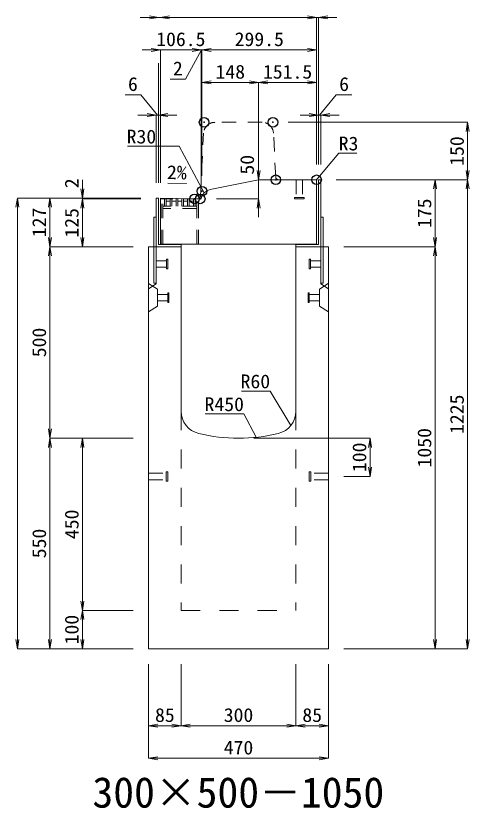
# Model space of a CAD drawing. Units: millimetres at full size. Extents: x -1809 to 57027, y -20349 to 17321.
# Drawn here: x 7818 to 9003, y -12112 to -10043 of the extents above; entities that cross this region are included whole.
import ezdxf
from ezdxf.enums import TextEntityAlignment as Align

# ---------------------------------------------------------------- set-up
doc = ezdxf.new("R2010")
doc.units = ezdxf.units.MM
doc.header["$LTSCALE"] = 50
doc.header["$PDMODE"] = 32
doc.header["$PDSIZE"] = 25
doc.linetypes.add('USER1', pattern=[2, 1, -1])
doc.linetypes.add('USER2', pattern=[1.35, 0.75, -0.6])
for name, color, linetype, lineweight in [('インサート', 3, 'USER2', 9), ('グレーチング', 7, 'USER2', 5), ('受枠', 3, 'Continuous', 5), ('寸法線', 7, 'Continuous', 13), ('引出線', 4, 'Continuous', 13), ('本体', 2, 'Continuous', 13)]:
    doc.layers.add(name, color=color, linetype=linetype, lineweight=lineweight)
doc.layers.add('作業エリア', color=11, linetype='Continuous')
doc.layers.add('文字', color=7, linetype='Continuous')
doc.styles.add('ＭＳ 明朝', font='')
doc.styles.get('ＭＳ 明朝').set_extended_font_data('MS Mincho')

# ---------------------------------------------------------------- blocks, each defined once
blk = doc.blocks.new('open_arrow')
at = {"color": 0, "linetype": 'Continuous', "lineweight": -2}
blk.add_lwpolyline([(7.5, 1.25), (0, 0), (7.5, -1.25)], dxfattribs=at)

msp = doc.modelspace()

# ---------------------------------------------------------------- linework, layer by layer
at = {"layer": 'インサート'}
for p, q in [((8550.5, -10471.05), (8550.5, -10517.05)), ((8550.5, -10471.05), (8567.5, -10471.05)), ((8567.5, -10471.05), (8567.5, -10517.05)), ((8546.5, -10521.05), (8546.5, -10517.05)), ((8546.5, -10517.05), (8571.5, -10517.05)), ((8546.5, -10521.05), (8571.5, -10521.05)), ((8571.5, -10517.05), (8571.5, -10521.05)), ((8185, -10682.55), (8212, -10682.55)), ((8185, -10682.55), (8185, -10699.55)), ((8215, -10678.55), (8212, -10678.55)), ((8212, -10678.55), (8212, -10703.55)), ((8215, -10703.55), (8215, -10678.55)), ((8585, -10678.55), (8588, -10678.55)), ((8585, -10703.55), (8585, -10678.55)), ((8588, -10678.55), (8588, -10703.55)), ((8615, -10682.55), (8588, -10682.55)), ((8615, -10682.55), (8615, -10699.55)), ((8185, -10699.55), (8212, -10699.55)), ((8212, -10703.55), (8215, -10703.55)), ((8588, -10703.55), (8585, -10703.55)), ((8615, -10699.55), (8588, -10699.55)), ((8188.2, -10770.55), (8215.2, -10770.55)), ((8188.2, -10770.55), (8188.2, -10787.55)), ((8218.2, -10766.55), (8215.2, -10766.55)), ((8215.2, -10766.55), (8215.2, -10791.55)), ((8218.2, -10791.55), (8218.2, -10766.55)), ((8581.8, -10766.55), (8584.8, -10766.55)), ((8581.8, -10791.55), (8581.8, -10766.55)), ((8584.8, -10766.55), (8584.8, -10791.55)), ((8611.8, -10770.55), (8584.8, -10770.55)), ((8611.8, -10770.55), (8611.8, -10787.55)), ((8188.2, -10787.55), (8215.2, -10787.55)), ((8215.2, -10791.55), (8218.2, -10791.55)), ((8584.8, -10791.55), (8581.8, -10791.55)), ((8611.8, -10787.55), (8584.8, -10787.55)), ((8211, -11258.55), (8211, -11233.55)), ((8211, -11233.55), (8215, -11233.55)), ((8215, -11258.55), (8215, -11233.55)), ((8585, -11233.55), (8589, -11233.55)), ((8585, -11233.55), (8585, -11258.55)), ((8589, -11233.55), (8589, -11258.55)), ((8165, -11237.55), (8211, -11237.55)), ((8165, -11254.55), (8165, -11237.55)), ((8165, -11254.55), (8211, -11254.55)), ((8635, -11237.55), (8589, -11237.55)), ((8635, -11254.55), (8589, -11254.55)), ((8635, -11237.55), (8635, -11254.55)), ((8215, -11258.55), (8211, -11258.55)), ((8589, -11258.55), (8585, -11258.55))]:
    msp.add_line(p, q, dxfattribs=at)
at = {"layer": 'グレーチング'}
for p, q in [((8197.5, -10639.05), (8197.5, -10521.05)), ((8295.5, -10521.05), (8197.5, -10521.05)), ((8202, -10639.05), (8202, -10521.05)), ((8206.5, -10540.05), (8206.5, -10521.05)), ((8211, -10540.05), (8211, -10521.05)), ((8221.6, -10527.05), (8211, -10527.05)), ((8221.6, -10540.05), (8221.6, -10521.05)), ((8226.1, -10540.05), (8226.1, -10521.05)), ((8236.7, -10527.05), (8226.1, -10527.05)), ((8236.7, -10540.05), (8236.7, -10521.05)), ((8241.2, -10540.05), (8241.2, -10521.05)), ((8251.8, -10527.05), (8241.2, -10527.05)), ((8251.8, -10540.05), (8251.8, -10521.05)), ((8256.3, -10540.05), (8256.3, -10521.05)), ((8266.9, -10527.05), (8256.3, -10527.05)), ((8266.9, -10540.05), (8266.9, -10521.05)), ((8271.4, -10540.05), (8271.4, -10521.05)), ((8282, -10527.05), (8271.4, -10527.05)), ((8282, -10540.05), (8282, -10521.05)), ((8286.5, -10540.05), (8286.5, -10521.05)), ((8291, -10639.05), (8291, -10521.05)), ((8295.5, -10639.05), (8295.5, -10521.05)), ((8291, -10540.05), (8202, -10540.05)), ((8291, -10546.05), (8202, -10546.05))]:
    msp.add_line(p, q, dxfattribs=at)
at = {"layer": '作業エリア'}
for p in [(8310, -10321.05), (8490, -10321.05), (8497.5, -10471.05), (8604, -10471.05), (8304.5, -10501.05), (8285, -10521.05), (8300, -10521.05)]:
    msp.add_point(p, dxfattribs=at)
at = {"layer": '受枠'}
for p, q in [((8609, -10471.05), (8609, -10640.05)), ((8615, -10471.05), (8609, -10471.05)), ((8615, -10471.05), (8615, -10741.05)), ((8185, -10519.05), (8185, -10741.05)), ((8185, -10519.05), (8191, -10519.05)), ((8191, -10519.05), (8191, -10640.05)), ((8179, -10569.05), (8179, -10741.05)), ((8179, -10569.05), (8185, -10569.05)), ((8621, -10569.05), (8615, -10569.05)), ((8621, -10569.05), (8621, -10741.05)), ((8185, -10646.05), (8250, -10646.05)), ((8191, -10640.05), (8250, -10640.05)), ((8250, -10640.05), (8250, -10646.05)), ((8550, -10640.05), (8550, -10646.05)), ((8609, -10640.05), (8550, -10640.05)), ((8615, -10646.05), (8550, -10646.05)), ((8179, -10741.05), (8185, -10741.05)), ((8621, -10741.05), (8615, -10741.05))]:
    msp.add_line(p, q, dxfattribs=at)
at = {"layer": '寸法線'}
for p, q in [((8244, -10046.93), (8143, -10046.93)), ((8604, -10046.93), (8196, -10046.93)), ((8556, -10046.93), (8657, -10046.93)), ((8604, -10431.03), (8604, -10046.93)), ((8604, -10431.03), (8604, -10046.93)), ((8609, -10431.03), (8609, -10046.93)), ((8302.57, -10131.93), (8148, -10131.93)), ((8196, -10479.25), (8196, -10131.93)), ((8352.5, -10131.93), (8254.57, -10131.93)), ((8303.53, -10131.93), (8261.69, -10208.3)), ((8302.57, -10481.03), (8302.57, -10131.93)), ((8604, -10131.93), (8304.5, -10131.93)), ((8304.5, -10461.03), (8304.5, -10131.93)), ((8604, -10431.03), (8604, -10131.93)), ((8191, -10479.03), (8191, -10166.91)), ((8196, -10479.25), (8196, -10176.93)), ((8196, -10479.25), (8196, -10176.93)), ((8302.57, -10481.03), (8302.57, -10178.69)), ((8304.5, -10461.03), (8304.5, -10176.93)), ((8261.69, -10208.3), (8221.28, -10208.3)), ((8304.5, -10216.93), (8452.5, -10216.93)), ((8304.5, -10461.03), (8304.5, -10216.93)), ((8452.5, -10431.03), (8452.5, -10216.93)), ((8452.5, -10216.93), (8604, -10216.93)), ((8452.5, -10431.03), (8452.5, -10216.93)), ((8604, -10431.03), (8604, -10216.93)), ((8144.67, -10249.13), (8103.44, -10249.13)), ((8188, -10301.93), (8144.67, -10249.13)), ((8612, -10301.93), (8655.33, -10249.13)), ((8655.33, -10249.13), (8696.56, -10249.13)), ((8239, -10301.93), (8137, -10301.93)), ((8185, -10479.03), (8185, -10301.93)), ((8191, -10479.03), (8191, -10301.93)), ((8561, -10301.93), (8663, -10301.93)), ((8609, -10431.03), (8609, -10301.93)), ((8615, -10431.03), (8615, -10301.93)), ((8530.02, -10321.05), (8998.78, -10321.05)), ((8998.78, -10321.05), (8998.78, -10471.05)), ((8452.5, -10423.05), (8452.5, -10569.05)), ((7992.06, -10471.05), (7992.06, -10569.05)), ((8655.02, -10471.05), (8913.78, -10471.05)), ((8655.02, -10471.05), (8998.78, -10471.05)), ((8655.02, -10471.05), (8998.78, -10471.05)), ((8913.78, -10471.05), (8913.78, -10646.05)), ((8998.78, -10471.05), (8998.78, -11696.05)), ((7822.06, -11696.05), (7822.06, -10519.05)), ((8144.98, -10519.05), (7822.06, -10519.05)), ((7907.06, -10519.05), (7907.06, -10646.05)), ((8144.98, -10519.05), (7907.06, -10519.05)), ((8144.98, -10519.05), (7992.06, -10519.05)), ((8144.98, -10521.05), (7992.06, -10521.05)), ((7992.06, -10521.05), (7992.06, -10646.05)), ((8144.98, -10521.05), (7992.06, -10521.05)), ((8342.59, -10521.05), (8452.5, -10521.05)), ((8124.98, -10646.05), (7907.06, -10646.05)), ((7907.06, -10646.05), (7907.06, -11146.05)), ((8124.98, -10646.05), (7907.06, -10646.05)), ((8124.98, -10646.05), (7992.06, -10646.05)), ((8675.02, -10646.05), (8913.78, -10646.05)), ((8675.02, -10646.05), (8913.78, -10646.05)), ((8913.78, -10646.05), (8913.78, -11696.05)), ((8124.98, -11146.05), (7907.06, -11146.05)), ((7907.06, -11696.05), (7907.06, -11146.05)), ((8124.98, -11146.05), (7907.06, -11146.05)), ((7992.06, -11146.05), (7992.06, -11596.05)), ((8124.98, -11146.05), (7992.06, -11146.05)), ((8440.02, -11146.05), (8743.78, -11146.05)), ((8743.78, -11146.05), (8743.78, -11246.05)), ((8675.02, -11246.05), (8743.78, -11246.05)), ((8124.98, -11596.05), (7992.06, -11596.05)), ((7992.06, -11596.05), (7992.06, -11696.05)), ((8124.98, -11596.05), (7992.06, -11596.05)), ((8124.98, -11696.05), (7822.06, -11696.05)), ((8124.98, -11696.05), (7907.06, -11696.05)), ((8124.98, -11696.05), (7992.06, -11696.05)), ((8675.02, -11696.05), (8913.78, -11696.05)), ((8675.02, -11696.05), (8998.78, -11696.05)), ((8165, -11736.07), (8165, -11897.21)), ((8165, -11736.07), (8165, -11982.21)), ((8250, -11736.07), (8250, -11897.21)), ((8250, -11736.07), (8250, -11897.21)), ((8550, -11736.07), (8550, -11897.21)), ((8550, -11736.07), (8550, -11897.21)), ((8635, -11736.07), (8635, -11897.21)), ((8635, -11736.07), (8635, -11982.21)), ((8165, -11897.21), (8250, -11897.21)), ((8250, -11897.21), (8550, -11897.21)), ((8550, -11897.21), (8635, -11897.21)), ((8165, -11982.21), (8635, -11982.21))]:
    msp.add_line(p, q, dxfattribs=at)
at = {"layer": '引出線'}
for points in [[(8310.6, -10505.19), (8244.87, -10383.51), (8184.87, -10383.51), (8110.2, -10383.51)], [(8603.12, -10471.93), (8661.85, -10401.57), (8709.57, -10401.57)], [(8264, -10481.04), (8215.26, -10480.06), (8264, -10481.04)], [(8537.07, -11112.74), (8482.66, -11022.84), (8407.98, -11022.84)], [(8446.44, -11143.65), (8414.22, -11082.51), (8313.21, -11082.51)]]:
    msp.add_lwpolyline(points, dxfattribs=at)
at = {"layer": '本体', "linetype": 'USER2', "lineweight": 9}
for p, q in [((8461.46, -10321.05), (8338.54, -10321.05)), ((8300.33, -10514.4), (8308.57, -10349.56)), ((8497.17, -10464.4), (8491.43, -10349.56)), ((8185, -10743.05), (8185, -10646.05)), ((8615, -10743.05), (8615, -10646.05)), ((8165, -10755.55), (8185, -10743.05)), ((8635, -10755.55), (8615, -10743.05))]:
    msp.add_line(p, q, dxfattribs=at)
at = {"layer": '本体'}
for p, q in [((8452.5, -10471.05), (8326.19, -10496.66)), ((8601, -10471.05), (8452.5, -10471.05)), ((8604, -10474.05), (8604, -10639.05)), ((8196, -10639.05), (8196, -10519.27)), ((8196, -10519.27), (8285, -10521.05)), ((8285, -10521.05), (8302.57, -10521.05)), ((8165, -10646.05), (8165, -11696.05)), ((8165, -10646.05), (8250, -10646.05)), ((8604, -10639.05), (8196, -10639.05)), ((8250, -10646.05), (8250, -11075.53)), ((8550, -10646.05), (8550, -11075.53)), ((8550, -10646.05), (8635, -10646.05)), ((8635, -10646.05), (8635, -11696.05)), ((8165, -11696.05), (8635, -11696.05))]:
    msp.add_line(p, q, dxfattribs=at)
at = {"layer": '本体', "lineweight": 9}
for p, q in [((8165, -10742.05), (8188.2, -10756.55)), ((8188.2, -10756.55), (8188.2, -10801.55)), ((8634.58, -10742.31), (8611.8, -10756.55)), ((8611.8, -10756.55), (8611.8, -10801.55)), ((8188.2, -10801.55), (8165, -10816.05)), ((8611.8, -10801.55), (8635, -10816.05))]:
    msp.add_line(p, q, dxfattribs=at)
at = {"layer": '本体', "linetype": 'USER1', "lineweight": 15}
for p, q in [((8250, -11075.53), (8250, -11596.05)), ((8550, -11075.53), (8550, -11596.05)), ((8250, -11596.05), (8550, -11596.05))]:
    msp.add_line(p, q, dxfattribs=at)
at = {"layer": '本体', "linetype": 'USER2', "lineweight": 9}
for centre, radius, start, end in [((8338.54, -10351.05), 30, 90, 177.13759), ((8461.46, -10351.05), 30, 2.86241, 90), ((8504.16, -10464.05), 7, 182.86241, 270), ((8293.34, -10514.05), 7, 270, 357.13759)]:
    msp.add_arc(centre, radius, start, end, dxfattribs=at)
at = {"layer": '本体'}
for centre, radius, start, end in [((8601, -10474.05), 3, 0, 90), ((8332.15, -10526.06), 30, 101.45875, 170.39512), ((8310, -11075.53), 60, 180, 256.65764), ((8490, -11075.53), 60, 283.34236, 0), ((8400, -10696.05), 450, 256.65764, 283.34236)]:
    msp.add_arc(centre, radius, start, end, dxfattribs=at)

# ---------------------------------------------------------------- block references
at = {"layer": '寸法線', "xscale": 3.2, "yscale": 3.2}
for p, rotation in [((8191, -10046.93), 180), ((8604, -10046.93), 180), ((8604, -10046.93), 180), ((8196, -10131.93), 180), ((8302.57, -10131.93), 180), ((8302.57, -10131.93), 180), ((8604, -10131.93), 180), ((8452.5, -10216.93), 180), ((8604, -10216.93), 180), ((8185, -10301.93), 180), ((8609, -10301.93), 180), ((8998.78, -10321.05), 270), ((8452.5, -10471.05), 90), ((8998.78, -10471.05), 90), ((8913.78, -10471.05), 270), ((8998.78, -10471.05), 270), ((7992.06, -10519.05), 90), ((7822.06, -10519.05), 270), ((7907.06, -10519.05), 270), ((7992.06, -10521.05), 270), ((7992.06, -10521.05), 270), ((8452.5, -10521.05), 270), ((7907.06, -10646.05), 90), ((7992.06, -10646.05), 90), ((8913.78, -10646.05), 90), ((7907.06, -10646.05), 270), ((8913.78, -10646.05), 270), ((7907.06, -11146.05), 90), ((7907.06, -11146.05), 270), ((7992.06, -11146.05), 270), ((8743.78, -11146.05), 270), ((8743.78, -11246.05), 90), ((7992.06, -11596.05), 90), ((7992.06, -11596.05), 270), ((7822.06, -11696.05), 90), ((7907.06, -11696.05), 90), ((7992.06, -11696.05), 90), ((8913.78, -11696.05), 90), ((8998.78, -11696.05), 90), ((8250, -11897.21), 180), ((8550, -11897.21), 180), ((8635, -11897.21), 180), ((8635, -11982.21), 180)]:
    msp.add_blockref('open_arrow', p, dxfattribs=dict(at, rotation=rotation))
for p in [(8196, -10046.93), (8196, -10046.93), (8609, -10046.93), (8304.5, -10131.93), (8304.5, -10131.93), (8304.5, -10216.93), (8452.5, -10216.93), (8191, -10301.93), (8615, -10301.93), (8165, -11897.21), (8250, -11897.21), (8550, -11897.21), (8165, -11982.21)]:
    msp.add_blockref('open_arrow', p, dxfattribs=at)
at = {"layer": '引出線', "xscale": 0.0533, "yscale": 0.0533}
for p, rotation in [((8264, -10481.04), 178.9), ((8603.12, -10471.93), 50.2), ((8310.6, -10505.19), 118.4), ((8537.07, -11112.74), 121.2), ((8446.44, -11143.65), 117.8)]:
    msp.add_blockref('open_arrow', p, dxfattribs=dict(at, rotation=rotation))

# ---------------------------------------------------------------- texts
at = {"layer": '寸法線', "style": 'ＭＳ 明朝', "width": 1.05}
for s, p in [('106.5', (8249.28, -10103.91)), ('299.5', (8454.25, -10103.91)), ('2', (8241.48, -10180.28)), ('148', (8378.5, -10188.91)), ('151.5', (8528.25, -10188.91)), ('6', (8124.05, -10221.11)), ('6', (8675.95, -10221.11)), ('85', (8207.5, -11869.19)), ('300', (8400, -11869.19)), ('85', (8592.5, -11869.19)), ('470', (8400, -11954.19))]:
    msp.add_text(s, height=36.03, dxfattribs=at).set_placement(p, align=Align.MIDDLE_CENTER)
for s, p in [('150', (8970.76, -10396.05)), ('50', (8422.5, -10431.79)), ('2', (7964.06, -10480.2)), ('175', (8885.76, -10558.55)), ('127', (7879.04, -10582.55)), ('125', (7964.04, -10583.55)), ('500', (7879.04, -10896.05)), ('1225', (8970.76, -11083.55)), ('1050', (8885.76, -11171.05)), ('100', (8715.76, -11196.05)), ('450', (7964.04, -11371.05)), ('550', (7879.04, -11421.05)), ('100', (7964.04, -11646.05))]:
    msp.add_text(s, height=36.03, rotation=90, dxfattribs=at).set_placement(p, align=Align.MIDDLE_CENTER)
at = {"layer": '引出線', "style": 'ＭＳ 明朝', "width": 1.05}
for s, p in [('R30', (8184.87, -10340.31)), ('R60', (8482.66, -10979.64)), ('R450', (8414.22, -11039.31))]:
    msp.add_text(s, height=36.03, dxfattribs=at).set_placement(p, align=Align.TOP_RIGHT)
msp.add_text('R3', height=36.03, dxfattribs=at).set_placement((8661.85, -10358.37), align=Align.TOP_LEFT)
msp.add_text('2%', height=36.03, rotation=358.854, dxfattribs=at).set_placement((8264.94, -10434.14), align=Align.TOP_RIGHT)
at = {"layer": '文字', "style": 'ＭＳ 明朝'}
msp.add_text('300×500－1050', height=80.06, dxfattribs=at).set_placement((8399.52, -12071.03), align=Align.MIDDLE_CENTER)

doc.saveas('drawing.dxf')
